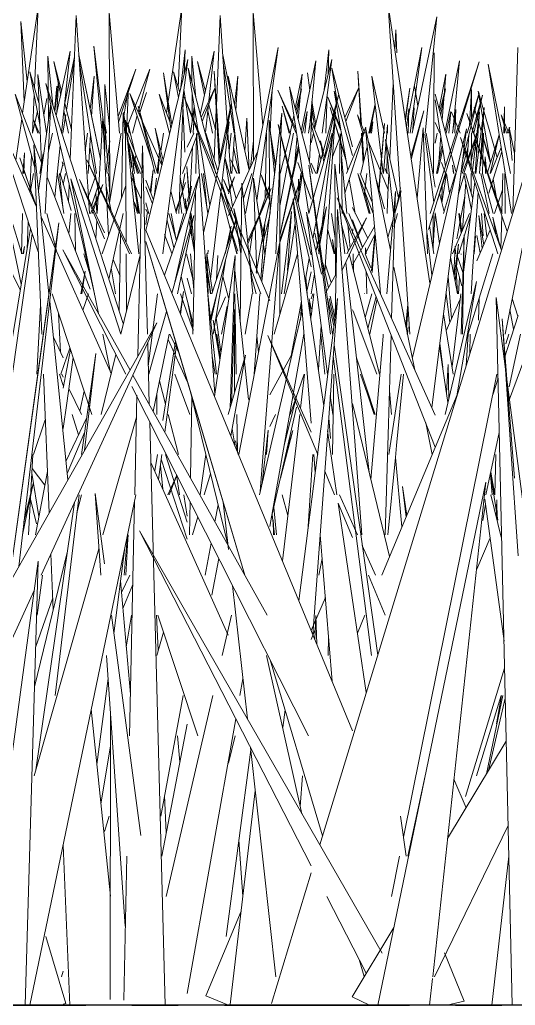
# Model space of a CAD drawing. Header units: millimetres. Extents: x -10020 to 20888, y -4665 to 12339.
# Drawn here: x 2779.8 to 2813.9, y 3048 to 3115.7 of the extents above; entities that cross this region are included whole.
import ezdxf

# ---------------------------------------------------------------- set-up
doc = ezdxf.new("R2010")
doc.units = ezdxf.units.MM
doc.linetypes.add('Grid Line 1_2_', pattern=[22.225, 12.7, -3.175, 3.175, -3.175])
doc.layers.add('G-IMPT', color=8, linetype='Continuous', lineweight=9)

# ---------------------------------------------------------------- blocks, each defined once
blk = doc.blocks.new('Grass Array - 25_dwg-V37-West')
at = {"layer": 'G-IMPT'}
for p, q in [((2807.189, 3109.786), (2806.965, 3111.137)), ((2807.192, 3109.798), (2806.965, 3111.137)), ((2791.993, 3108.334), (2791.128, 3110.386)), ((2791.958, 3108.259), (2791.128, 3110.386)), ((2804.612, 3105.322), (2804.898, 3108.572)), ((2804.623, 3105.295), (2804.898, 3108.572)), ((2794.185, 3103.132), (2793.703, 3104.276)), ((2794.185, 3102.834), (2793.905, 3103.71)), ((2794.185, 3102.833), (2793.905, 3103.71))]:
    blk.add_line(p, q, dxfattribs=at)
blk = doc.blocks.new('Grass Array - 25_dwg-V38-West')
at = {"layer": 'G-IMPT'}
for p, q in [((2780.04, 3109.271), (2781.108, 3116.557)), ((2780.856, 3111.046), (2781.108, 3116.557)), ((2786.702, 3107.901), (2785.986, 3116.187)), ((2786.039, 3103.293), (2785.986, 3116.187)), ((2808.021, 3097.598), (2805.142, 3116.682)), ((2805.956, 3104.396), (2805.142, 3116.682)), ((2783.319, 3106.101), (2783.722, 3115.995)), ((2784.537, 3103.893), (2783.722, 3115.995)), ((2806.791, 3107.901), (2808.482, 3115.907)), ((2807.679, 3107.901), (2808.482, 3115.907)), ((2805.677, 3115.002), (2805.609, 3113.587)), ((2805.677, 3115.002), (2805.732, 3113.419)), ((2782.348, 3109.116), (2783.314, 3113.544)), ((2782.711, 3107.901), (2783.314, 3113.544)), ((2790.878, 3110.876), (2791.204, 3113.635)), ((2791.138, 3111.939), (2791.204, 3113.635)), ((2795.342, 3102.383), (2797.592, 3113.795)), ((2796.137, 3103.271), (2797.592, 3113.795)), ((2800.452, 3059.021), (2817.096, 3113.531)), ((2813.717, 3102.465), (2814.043, 3113.798)), ((2782.111, 3109.854), (2781.778, 3113.194)), ((2781.815, 3108.757), (2781.778, 3113.194)), ((2782.177, 3112.821), (2782.656, 3110.526)), ((2782.177, 3112.821), (2782.712, 3110.784)), ((2782.177, 3112.821), (2782.712, 3110.784)), ((2785.391, 3106.133), (2783.904, 3113.281)), ((2783.904, 3113.28), (2785.391, 3106.131)), ((2788.514, 3101.21), (2791.389, 3112.965)), ((2789.886, 3101.309), (2791.389, 3112.965)), ((2799.181, 3108.054), (2800.179, 3112.884)), ((2799.735, 3108.248), (2800.179, 3112.884)), ((2807.908, 3101.284), (2811.409, 3112.795)), ((2808.033, 3102.383), (2811.409, 3112.795)), ((2808.263, 3105.142), (2808.314, 3113.419)), ((2781.228, 3108.508), (2780.536, 3112.122)), ((2781.167, 3109.999), (2780.536, 3112.122)), ((2785.123, 3105.142), (2783.941, 3112.74)), ((2793.305, 3105.142), (2791.405, 3112.376)), ((2792.894, 3102.948), (2791.405, 3112.376)), ((2793.602, 3106.009), (2793.188, 3112.163)), ((2793.552, 3105.794), (2793.188, 3112.163)), ((2813.543, 3105.142), (2812.026, 3112.648)), ((2813.627, 3102.383), (2812.026, 3112.648)), ((2781.691, 3107.901), (2781.088, 3111.932)), ((2781.334, 3105.9), (2781.088, 3111.932)), ((2784.683, 3109.535), (2784.952, 3111.81)), ((2784.782, 3109.059), (2784.952, 3111.81)), ((2790.294, 3108.487), (2789.727, 3112.045)), ((2790.222, 3108.192), (2789.727, 3112.045)), ((2794.15, 3111.815), (2795.597, 3105.354)), ((2794.15, 3111.815), (2794.937, 3105.142)), ((2794.937, 3105.142), (2794.15, 3111.815)), ((2798.767, 3109.607), (2799.237, 3111.952)), ((2798.978, 3108.815), (2799.237, 3111.952)), ((2781.636, 3111.328), (2786.952, 3094.822)), ((2781.636, 3111.328), (2784.241, 3100.05)), ((2786.973, 3108.929), (2787.314, 3110.986)), ((2787.174, 3108.028), (2787.314, 3110.986)), ((2792.296, 3108.985), (2793.236, 3111.004)), ((2792.369, 3108.705), (2793.236, 3111.004)), ((2797.581, 3110.853), (2798.819, 3107.901)), ((2797.581, 3110.853), (2798.823, 3108.13)), ((2799.959, 3105.142), (2798.374, 3111.077)), ((2799.7, 3102.383), (2798.374, 3111.077)), ((2798.818, 3109.416), (2799.203, 3110.944)), ((2798.877, 3109.193), (2799.203, 3110.944)), ((2802.706, 3106.375), (2801.44, 3110.79)), ((2802.378, 3105.339), (2801.44, 3110.79)), ((2805.499, 3111.291), (2805.255, 3106.183)), ((2806.32, 3108.874), (2806.63, 3110.997)), ((2806.336, 3108.769), (2806.63, 3110.997)), ((2807.189, 3109.786), (2806.965, 3111.137)), ((2807.192, 3109.798), (2806.965, 3111.137)), ((2810.724, 3108.417), (2810.883, 3110.898)), ((2810.873, 3108.925), (2810.883, 3110.898)), ((2777.534, 3110.619), (2780.983, 3102.898)), ((2777.534, 3110.619), (2781.116, 3099.749)), ((2781.116, 3099.749), (2777.534, 3110.619)), ((2781.387, 3105.764), (2779.538, 3110.579)), ((2779.538, 3110.579), (2780.873, 3105.517)), ((2780.712, 3107.901), (2780.834, 3110.567)), ((2790.764, 3102.383), (2791.086, 3110.618)), ((2796.406, 3097.865), (2791.128, 3110.386)), ((2795.489, 3099.205), (2791.128, 3110.386)), ((2800.262, 3105.142), (2801.74, 3110.508)), ((2800.784, 3106.267), (2801.74, 3110.508)), ((2810.269, 3106.092), (2811.387, 3110.682)), ((2810.573, 3107.901), (2811.387, 3110.682)), ((2781.128, 3103.957), (2781.983, 3109.929)), ((2781.593, 3102.383), (2781.983, 3109.929)), ((2782.878, 3109.463), (2783.204, 3107.901)), ((2782.93, 3109.954), (2783.403, 3108.154)), ((2782.93, 3109.954), (2783.403, 3108.154)), ((2789.153, 3105.142), (2787.989, 3109.764)), ((2789.302, 3105.142), (2787.989, 3109.764)), ((2793.59, 3106.18), (2794.373, 3109.921)), ((2794.016, 3107.901), (2794.383, 3109.838)), ((2799.683, 3107.901), (2799.928, 3109.524)), ((2799.734, 3105.984), (2799.928, 3109.524)), ((2802.237, 3106.158), (2801.167, 3109.662)), ((2802.278, 3105.916), (2801.167, 3109.662)), ((2806.406, 3108.303), (2806.557, 3109.575)), ((2806.532, 3107.901), (2806.557, 3109.575)), ((2806.708, 3106.303), (2807.603, 3109.45)), ((2806.739, 3106.095), (2807.603, 3109.45)), ((2806.848, 3108.169), (2806.938, 3109.649)), ((2811.172, 3105.142), (2811.733, 3109.674)), ((2811.417, 3105.142), (2811.733, 3109.674)), ((2813.087, 3107.901), (2813.13, 3109.707)), ((2813.145, 3107.901), (2813.13, 3109.707)), ((2779.57, 3106.062), (2779.986, 3108.901)), ((2781.18, 3107.901), (2780.779, 3108.82)), ((2781.083, 3107.901), (2780.779, 3108.82)), ((2785.555, 3108.94), (2785.171, 3102.383)), ((2785.555, 3108.94), (2785.941, 3100.874)), ((2786.824, 3103.447), (2786.941, 3109.273)), ((2787.067, 3107.901), (2786.941, 3109.273)), ((2787.532, 3105.511), (2786.973, 3109.323)), ((2787.561, 3105.597), (2786.973, 3109.323)), ((2788.028, 3099.624), (2787.097, 3108.788)), ((2787.144, 3100.435), (2787.097, 3108.788)), ((2796.462, 3097.731), (2797.838, 3109.274)), ((2797.838, 3109.274), (2796.542, 3098.402)), ((2797.838, 3109.274), (2797.422, 3099.624)), ((2798.424, 3107.901), (2798.671, 3109.13)), ((2799.254, 3107.901), (2799.58, 3109.383)), ((2799.434, 3107.901), (2799.58, 3109.383)), ((2800.693, 3106.706), (2799.866, 3108.746)), ((2800.453, 3100.285), (2801.534, 3109.365)), ((2800.809, 3098.379), (2801.534, 3109.365)), ((2803.555, 3107.901), (2803.038, 3109.161)), ((2803.403, 3107.901), (2803.038, 3109.161)), ((2813.317, 3101.155), (2810.548, 3109.247)), ((2812.984, 3102.383), (2810.548, 3109.247)), ((2789.697, 3106.045), (2789.144, 3108.257)), ((2789.619, 3105.728), (2789.144, 3108.257)), ((2792.459, 3101.066), (2794.222, 3108.69)), ((2792.951, 3097.876), (2794.222, 3108.69)), ((2799.866, 3099.551), (2797.586, 3108.493)), ((2799.866, 3098.72), (2797.586, 3108.493)), ((2800.531, 3106.117), (2799.866, 3108.482)), ((2802.296, 3105.142), (2803.618, 3108.316)), ((2805.305, 3099.877), (2803.582, 3108.305)), ((2804.575, 3097.473), (2803.582, 3108.305)), ((2804.486, 3103.883), (2804.898, 3108.572)), ((2804.5, 3103.817), (2804.898, 3108.572)), ((2804.836, 3105.142), (2805.106, 3108.473)), ((2805.097, 3107.901), (2805.106, 3108.473)), ((2807.141, 3103.432), (2807.546, 3108.274)), ((2807.843, 3099.624), (2807.546, 3108.274)), ((2808.024, 3097.598), (2810.53, 3108.195)), ((2808.157, 3089.05), (2810.53, 3108.195)), ((2781.814, 3106.665), (2782.084, 3107.901)), ((2784.348, 3106.694), (2784.49, 3107.901)), ((2784.541, 3105.142), (2784.706, 3107.823)), ((2785.755, 3105.142), (2786.022, 3107.375)), ((2786.013, 3103.139), (2786.802, 3107.901)), ((2787.229, 3107.489), (2788.146, 3105.142)), ((2787.23, 3107.484), (2788.035, 3105.142)), ((2788.32, 3105.142), (2787.247, 3107.901)), ((2791.025, 3105.142), (2792.066, 3107.901)), ((2791.345, 3106.944), (2791.791, 3107.901)), ((2791.978, 3107.876), (2791.931, 3105.142)), ((2791.978, 3107.876), (2793.242, 3089.977)), ((2797.711, 3102.925), (2798.636, 3107.901)), ((2797.741, 3105.142), (2798.436, 3107.901)), ((2798.737, 3105.905), (2798.887, 3107.713)), ((2799.707, 3102.383), (2801.3, 3107.901)), ((2799.984, 3100.637), (2801.34, 3107.901)), ((2800.506, 3107.369), (2800.805, 3106.185)), ((2800.506, 3107.369), (2800.725, 3105.909)), ((2800.725, 3105.909), (2800.506, 3107.369)), ((2802.174, 3103.774), (2803.486, 3107.901)), ((2805.855, 3103.467), (2804.971, 3107.466)), ((2805.523, 3102.43), (2804.971, 3107.466)), ((2808.29, 3103.175), (2807.673, 3107.845)), ((2808.387, 3104.207), (2807.749, 3107.901)), ((2812.925, 3099.87), (2810.113, 3107.612)), ((2812.677, 3099.624), (2810.113, 3107.612)), ((2810.222, 3105.142), (2811.188, 3107.713)), ((2810.353, 3105.142), (2811.188, 3107.713)), ((2810.573, 3106.077), (2810.684, 3107.794)), ((2810.854, 3105.571), (2810.867, 3107.901)), ((2811.499, 3105.666), (2811.666, 3107.901)), ((2811.631, 3105.168), (2811.705, 3107.901)), ((2812.77, 3107.781), (2811.947, 3105.142)), ((2811.947, 3105.142), (2812.77, 3107.781)), ((2812.77, 3107.781), (2812.151, 3105.142)), ((2780.807, 3107.107), (2781.353, 3094.106)), ((2780.807, 3107.107), (2781.851, 3096.865)), ((2782.244, 3103.53), (2782.621, 3107.062)), ((2784.652, 3106.94), (2785.26, 3103.912)), ((2785.26, 3103.912), (2784.652, 3106.94)), ((2787.954, 3092.572), (2788.271, 3107.028)), ((2788.554, 3096.4), (2788.271, 3107.028)), ((2797.708, 3100.885), (2799.02, 3106.84)), ((2797.814, 3101.435), (2798.982, 3107.089)), ((2805.151, 3104.01), (2803.774, 3107.368)), ((2811.227, 3106.547), (2811.098, 3107.183)), ((2811.098, 3107.183), (2811.227, 3106.694)), ((2780.871, 3103.15), (2779.859, 3106.212)), ((2780.983, 3102.898), (2779.859, 3106.212)), ((2780.054, 3105.142), (2780.17, 3106.55)), ((2780.128, 3105.142), (2780.17, 3106.55)), ((2780.529, 3103.914), (2780.643, 3106.392)), ((2781.225, 3105.142), (2781.45, 3106.476)), ((2787.53, 3099.624), (2784.46, 3106.074)), ((2787.375, 3099.624), (2784.46, 3106.074)), ((2785.896, 3105.142), (2786.026, 3106.518)), ((2787.939, 3105.142), (2787.528, 3106.616)), ((2787.558, 3105.142), (2787.829, 3106.38)), ((2789.281, 3105.216), (2789.448, 3106.637)), ((2789.351, 3105.142), (2789.448, 3106.637)), ((2794.702, 3103.39), (2793.959, 3106.166)), ((2794.464, 3102.868), (2793.959, 3106.166)), ((2794.185, 3102.257), (2796.18, 3106.634)), ((2797.702, 3095.439), (2797.715, 3106.414)), ((2802.305, 3102.383), (2801.937, 3106.283)), ((2801.987, 3102.383), (2801.937, 3106.283)), ((2805.054, 3105.142), (2805.076, 3106.513)), ((2782.64, 3105.142), (2782.826, 3105.835)), ((2791.313, 3105.614), (2791.462, 3103.638)), ((2791.313, 3105.614), (2791.488, 3103.732)), ((2799.866, 3103.374), (2798.937, 3105.882)), ((2799.866, 3103.392), (2798.937, 3105.882)), ((2801.177, 3094.106), (2799.689, 3105.711)), ((2801.124, 3095.522), (2799.689, 3105.711)), ((2799.866, 3105.845), (2800.187, 3105.142)), ((2802.165, 3099.624), (2801.475, 3105.783)), ((2801.527, 3098.179), (2801.475, 3105.783)), ((2805.092, 3105.142), (2804.933, 3105.481)), ((2805.047, 3105.142), (2804.933, 3105.481)), ((2784.678, 3097.191), (2781.723, 3104.889)), ((2782.881, 3102.383), (2782.447, 3105.142)), ((2782.807, 3102.85), (2782.579, 3105.142)), ((2783.369, 3102.587), (2782.61, 3105.142)), ((2782.826, 3104.39), (2782.982, 3105.142)), ((2786.564, 3094.812), (2783.35, 3104.763)), ((2785.256, 3095.509), (2783.35, 3104.763)), ((2785.664, 3100.651), (2783.951, 3104.712)), ((2785.664, 3101.061), (2783.951, 3104.712)), ((2787.968, 3102.533), (2787.586, 3105.142)), ((2788.067, 3102.383), (2787.632, 3105.142)), ((2789.03, 3103.318), (2788.505, 3104.668)), ((2789.082, 3103.53), (2789.234, 3104.82)), ((2789.781, 3098.142), (2792.135, 3104.94)), ((2790.445, 3097.464), (2792.135, 3104.94)), ((2791.211, 3102.736), (2790.863, 3104.914)), ((2794.588, 3104.912), (2794.185, 3103.748)), ((2794.588, 3104.912), (2794.185, 3103.962)), ((2795.204, 3103.417), (2795.787, 3105.142)), ((2796.677, 3099.624), (2795.91, 3104.81)), ((2796.136, 3098.259), (2795.91, 3104.81)), ((2797.026, 3103.252), (2796.425, 3105.041)), ((2797.026, 3103.522), (2796.425, 3105.041)), ((2797.708, 3100.549), (2799.256, 3105.142)), ((2797.708, 3100.395), (2799.261, 3105.142)), ((2798.959, 3103.109), (2799.266, 3105.142)), ((2798.984, 3104.745), (2798.961, 3103.121)), ((2799.044, 3103.963), (2799.16, 3105.142)), ((2802.886, 3102.383), (2802.481, 3104.74)), ((2803.852, 3102.383), (2803.06, 3105.142)), ((2804.902, 3102.713), (2804.297, 3104.806)), ((2805.205, 3105.142), (2805.11, 3103.164)), ((2808.956, 3102.383), (2809.764, 3105.142)), ((2810.864, 3102.648), (2810.355, 3105.142)), ((2810.957, 3103.4), (2810.468, 3105.142)), ((2810.845, 3103.8), (2810.852, 3105.142)), ((2812.074, 3102.383), (2811.513, 3105.142)), ((2811.637, 3105.142), (2812.366, 3102.383)), ((2812.954, 3102.467), (2813.019, 3105.142)), ((2813.19, 3102.383), (2813.167, 3105.142)), ((2778.458, 3104.555), (2779.998, 3099.624)), ((2778.458, 3104.555), (2779.944, 3097.527)), ((2783.2, 3103.156), (2783.248, 3104.348)), ((2784.711, 3102.383), (2785.555, 3104.387)), ((2784.815, 3102.383), (2785.555, 3104.387)), ((2785.512, 3099.624), (2787.122, 3104.317)), ((2786.134, 3102.555), (2785.779, 3104.266)), ((2785.779, 3104.262), (2786.133, 3102.558)), ((2788.505, 3104.225), (2788.964, 3103.049)), ((2790.565, 3102.566), (2791.22, 3104.517)), ((2790.58, 3102.508), (2791.22, 3104.517)), ((2791.345, 3103.219), (2791.637, 3104.265)), ((2791.398, 3102.81), (2791.637, 3104.265)), ((2794.994, 3094.908), (2795.102, 3104.46)), ((2795.849, 3096.865), (2795.102, 3104.46)), ((2795.494, 3100.474), (2797.121, 3104.099)), ((2795.51, 3100.306), (2797.121, 3104.099)), ((2805.72, 3102.83), (2805.998, 3104.145)), ((2805.956, 3104.396), (2806.637, 3094.106)), ((2810.263, 3101.251), (2810.476, 3104.553)), ((2810.333, 3098.349), (2811.098, 3104.543)), ((2812.449, 3102.383), (2812.992, 3104.002)), ((2784.537, 3103.893), (2784.638, 3102.383)), ((2790.611, 3102.383), (2790.224, 3103.931)), ((2790.968, 3102.383), (2790.812, 3103.6)), ((2791.306, 3102.383), (2791.207, 3103.42)), ((2791.345, 3102.613), (2791.207, 3103.42)), ((2791.91, 3103.945), (2791.793, 3097.148)), ((2794.393, 3100.999), (2793.65, 3103.827)), ((2795.053, 3100.123), (2793.905, 3103.71)), ((2795.053, 3100.122), (2793.905, 3103.71)), ((2797.026, 3103.575), (2797.016, 3103.642)), ((2797.051, 3102.383), (2797.016, 3103.642)), ((2798.616, 3103.386), (2799.866, 3087.979)), ((2798.616, 3103.386), (2800.074, 3093.551)), ((2805.57, 3093.51), (2801.651, 3103.474)), ((2808.387, 3088.539), (2801.651, 3103.474)), ((2805.649, 3103.907), (2805.048, 3096.865)), ((2805.649, 3103.907), (2805.387, 3095.191)), ((2805.604, 3102.42), (2806.034, 3103.933)), ((2810.974, 3098.781), (2811.326, 3103.835)), ((2787.698, 3103.185), (2788.03, 3102.383)), ((2787.698, 3103.185), (2787.937, 3102.383)), ((2787.937, 3102.383), (2787.698, 3103.185)), ((2788.707, 3102.383), (2788.505, 3103.109)), ((2795.06, 3100.748), (2794.544, 3102.724)), ((2795.038, 3099.624), (2794.544, 3102.724)), ((2800.191, 3099.78), (2800.904, 3102.855)), ((2800.455, 3100.272), (2800.904, 3102.855)), ((2801.509, 3095.343), (2801.658, 3102.659)), ((2803.333, 3080.311), (2801.658, 3102.659)), ((2802.706, 3102.804), (2803.742, 3100.677)), ((2805.073, 3102.383), (2805.11, 3103.164)), ((2779.962, 3099.624), (2780.045, 3102.383)), ((2781.31, 3102.166), (2786.143, 3091.347)), ((2781.7, 3102.383), (2782.403, 3099.721)), ((2783.35, 3102.383), (2783.221, 3100.986)), ((2783.634, 3102.383), (2783.671, 3099.814)), ((2785.965, 3097.888), (2786.952, 3102.383)), ((2790.61, 3100.535), (2790.085, 3102.383)), ((2790.564, 3100.698), (2790.247, 3102.383)), ((2790.288, 3096.915), (2791.809, 3102.252)), ((2790.603, 3100.558), (2791.112, 3102.383)), ((2790.689, 3096.865), (2791.809, 3102.252)), ((2791.557, 3102.383), (2791.694, 3100.569)), ((2791.614, 3102.383), (2791.841, 3099.95)), ((2792.943, 3095.192), (2794.719, 3102.029)), ((2793.038, 3096.865), (2794.719, 3102.029)), ((2796.282, 3102.291), (2796.631, 3100.734)), ((2796.556, 3100.438), (2796.989, 3102.156)), ((2798.511, 3102.523), (2797.817, 3096.865)), ((2797.817, 3096.865), (2798.511, 3102.523)), ((2798.511, 3102.523), (2798.24, 3098.468)), ((2800.556, 3094.691), (2799.539, 3102.485)), ((2800.569, 3098.209), (2799.539, 3102.485)), ((2801.253, 3102.383), (2801.51, 3100.663)), ((2801.51, 3100.663), (2801.253, 3102.383)), ((2801.974, 3098.441), (2803.664, 3102.093)), ((2802.316, 3099.624), (2803.664, 3102.093)), ((2803.388, 3100.057), (2802.445, 3102.383)), ((2805.128, 3100.745), (2805.487, 3102.008)), ((2805.547, 3101.461), (2805.784, 3102.383)), ((2808.246, 3102.383), (2808.231, 3100.006)), ((2808.668, 3100.318), (2808.387, 3102.441)), ((2809.577, 3099.624), (2810.741, 3102.383)), ((2810.012, 3099.624), (2810.824, 3102.319)), ((2811.708, 3100.235), (2811.385, 3102.249)), ((2811.593, 3099.971), (2811.385, 3102.249)), ((2812.812, 3100.183), (2812.328, 3102.136)), ((2812.566, 3100.86), (2812.328, 3102.136)), ((2812.893, 3099.957), (2812.949, 3102.232)), ((2777.047, 3080.311), (2780.587, 3101.352)), ((2779.176, 3077.552), (2782.536, 3101.756)), ((2782.536, 3101.756), (2779.776, 3078.145)), ((2780.347, 3099.934), (2780.433, 3101.82)), ((2782.536, 3101.756), (2781.211, 3092.211)), ((2785.142, 3101.89), (2785.07, 3100.666)), ((2789.886, 3101.309), (2789.669, 3099.624)), ((2790.438, 3100.037), (2789.965, 3101.917)), ((2791.837, 3099.732), (2791.459, 3101.949)), ((2794.361, 3101.523), (2793.958, 3099.624)), ((2794.361, 3101.523), (2794.185, 3100.458)), ((2796.083, 3098.336), (2796.682, 3101.64)), ((2796.406, 3097.865), (2796.682, 3101.64)), ((2798.258, 3098.468), (2798.75, 3101.726)), ((2801.93, 3101.724), (2802.414, 3099.804)), ((2802.528, 3100.012), (2802.375, 3101.633)), ((2802.706, 3101.945), (2803.392, 3100.064)), ((2803.392, 3100.064), (2802.706, 3101.945)), ((2802.706, 3098.861), (2804.206, 3101.492)), ((2802.706, 3101.02), (2802.731, 3101.338)), ((2808.293, 3099.624), (2807.986, 3101.54)), ((2814.726, 3101.795), (2813.173, 3094.106)), ((2780.426, 3099.056), (2780.704, 3100.997)), ((2786.72, 3098.296), (2786.773, 3100.955)), ((2788.505, 3101.233), (2802.706, 3066.846)), ((2789.788, 3100.943), (2790.298, 3099.635)), ((2794.78, 3099.624), (2794.389, 3100.999)), ((2794.393, 3100.999), (2794.754, 3099.624)), ((2794.834, 3099.807), (2794.425, 3100.999)), ((2795.832, 3101.063), (2795.633, 3099.624)), ((2800.112, 3101.037), (2800.391, 3099.76)), ((2800.391, 3099.76), (2800.112, 3101.037)), ((2801.432, 3099.624), (2800.998, 3101.248)), ((2801.335, 3100.604), (2801.435, 3099.624)), ((2801.335, 3100.604), (2801.481, 3099.624)), ((2803.563, 3099.624), (2804.253, 3100.979)), ((2804.009, 3098.448), (2804.226, 3100.926)), ((2804.04, 3098.327), (2804.258, 3100.931)), ((2808.156, 3098.153), (2807.822, 3101.022)), ((2810.158, 3094.106), (2810.375, 3100.916)), ((2810.263, 3094.106), (2810.375, 3100.916)), ((2811.048, 3099.624), (2811.137, 3100.822)), ((2811.227, 3099.131), (2812.153, 3101.257)), ((2811.469, 3099.685), (2811.227, 3100.868)), ((2778.278, 3100.379), (2779.878, 3097.133)), ((2780.047, 3099.624), (2780.168, 3100.132)), ((2780.1, 3099.624), (2780.168, 3100.132)), ((2784.977, 3096.865), (2784.241, 3100.05)), ((2788.505, 3100.471), (2790.65, 3093.25)), ((2795.314, 3077.552), (2788.505, 3100.471)), ((2794.9, 3085.829), (2797.685, 3100.329)), ((2796.96, 3090.973), (2797.685, 3100.329)), ((2800.375, 3099.624), (2800.445, 3100.212)), ((2803.646, 3099.624), (2803.584, 3100.029)), ((2803.598, 3099.624), (2803.584, 3100.029)), ((2809.749, 3100.155), (2809.663, 3098.177)), ((2809.677, 3098.101), (2809.968, 3100.278)), ((2809.774, 3099.624), (2809.749, 3100.155)), ((2809.756, 3097.68), (2809.968, 3100.278)), ((2787.124, 3091.347), (2782.803, 3099.896)), ((2787.423, 3091.635), (2782.803, 3099.896)), ((2784.658, 3098.245), (2784.249, 3099.624)), ((2786.777, 3094.106), (2788.107, 3099.545)), ((2787.17, 3095.712), (2787.148, 3099.624)), ((2791.733, 3097.889), (2791.3, 3099.624)), ((2791.803, 3097.148), (2791.568, 3099.624)), ((2792.951, 3096.865), (2792.578, 3099.512)), ((2792.972, 3096.865), (2792.578, 3099.512)), ((2793.077, 3096.986), (2792.7, 3099.644)), ((2792.782, 3096.865), (2792.7, 3099.644)), ((2792.759, 3099.624), (2792.796, 3099.873)), ((2792.765, 3099.624), (2792.796, 3099.873)), ((2793.218, 3089.82), (2794.645, 3099.511)), ((2793.367, 3097.875), (2793.44, 3099.493)), ((2794.337, 3090.296), (2794.645, 3099.511)), ((2798.345, 3097.664), (2798.91, 3099.624)), ((2799.449, 3097.769), (2799.733, 3099.292)), ((2802.46, 3099.624), (2804.547, 3091.347)), ((2802.773, 3098.383), (2802.755, 3099.624)), ((2803.954, 3098.661), (2803.564, 3099.624)), ((2809.908, 3096.865), (2809.438, 3099.384)), ((2809.933, 3099.36), (2810.315, 3098.202)), ((2810.156, 3099.576), (2810.159, 3099.624)), ((2810.649, 3094.125), (2812.344, 3099.624)), ((2780.426, 3099.056), (2776.642, 3072.615)), ((2786.412, 3096.865), (2786.133, 3098.655)), ((2786.748, 3098.084), (2786.261, 3099.238)), ((2793.967, 3099.135), (2793.138, 3094.106)), ((2795.489, 3099.205), (2796.402, 3096.865)), ((2795.778, 3097.999), (2795.639, 3099.184)), ((2795.778, 3097.999), (2795.639, 3099.184)), ((2801.042, 3097.29), (2800.664, 3098.99)), ((2800.84, 3098.853), (2801.24, 3097.654)), ((2802.623, 3095.535), (2802.234, 3099.004)), ((2806.99, 3091.637), (2805.547, 3098.695)), ((2809.811, 3098.837), (2810.217, 3097.415)), ((2810.974, 3098.781), (2810.84, 3096.865)), ((2784.045, 3096.865), (2784.338, 3098.423)), ((2784.12, 3096.865), (2784.338, 3098.423)), ((2786.667, 3095.706), (2786.72, 3098.296)), ((2790.937, 3098.055), (2791.753, 3094.814)), ((2791.652, 3096.865), (2791.345, 3097.945)), ((2794.185, 3096.601), (2793.789, 3098.056)), ((2795.567, 3089.606), (2794.61, 3098.461)), ((2796.075, 3096.865), (2795.713, 3098.25)), ((2798.258, 3098.468), (2798.016, 3096.865)), ((2799.584, 3096.865), (2799.496, 3098.023)), ((2799.556, 3097.045), (2799.866, 3098.382)), ((2800.094, 3098.232), (2799.852, 3096.865)), ((2800.867, 3096.971), (2801.568, 3098.254)), ((2803.69, 3096.865), (2803.638, 3098.422)), ((2809.504, 3095.172), (2809.273, 3098.059)), ((2809.902, 3096.898), (2809.825, 3098.529)), ((2810.054, 3097.988), (2809.981, 3096.865)), ((2796.406, 3097.865), (2797.026, 3096.39)), ((2798.345, 3097.664), (2797.318, 3094.106)), ((2804.63, 3096.865), (2804.575, 3097.473)), ((2808.024, 3097.598), (2806.816, 3092.488)), ((2809.061, 3088.588), (2811.225, 3097.715)), ((2809.86, 3089.858), (2811.225, 3097.715)), ((2784.793, 3088.588), (2782.066, 3096.865)), ((2784.793, 3088.588), (2782.066, 3096.865)), ((2784.181, 3095.741), (2784.566, 3096.865)), ((2789.314, 3096.865), (2788.674, 3091.902)), ((2790.859, 3095.533), (2791.099, 3097.024)), ((2790.883, 3096.865), (2791.745, 3094.36)), ((2790.89, 3095.458), (2791.099, 3097.024)), ((2791.793, 3097.148), (2791.74, 3094.106)), ((2793.358, 3091.347), (2792.762, 3096.865)), ((2793.348, 3096.75), (2792.968, 3094.961)), ((2793.334, 3095.18), (2793.966, 3096.669)), ((2794.707, 3091.347), (2794.611, 3096.865)), ((2795.316, 3094.106), (2795.816, 3096.865)), ((2796.335, 3096.865), (2795.943, 3091.347)), ((2799.017, 3075.78), (2801.661, 3096.542)), ((2799.866, 3095.309), (2800.05, 3096.865)), ((2799.977, 3096.865), (2799.866, 3096.518)), ((2801.017, 3087.726), (2801.661, 3096.542)), ((2801.096, 3096.544), (2801.453, 3094.909)), ((2801.453, 3094.909), (2801.096, 3096.544)), ((2801.496, 3095.243), (2801.171, 3096.707)), ((2803.529, 3096.865), (2803.516, 3096.901)), ((2803.532, 3096.865), (2803.516, 3096.901)), ((2803.564, 3095.246), (2804.024, 3096.865)), ((2804.319, 3096.691), (2803.754, 3094.494)), ((2809.384, 3094.897), (2809.125, 3096.858)), ((2809.533, 3091.881), (2810.149, 3096.865)), ((2811.396, 3096.546), (2811.355, 3095.05)), ((2813.687, 3088.006), (2812.567, 3096.612)), ((2813.673, 3048), (2812.567, 3096.612)), ((2814.052, 3095.342), (2813.666, 3096.546)), ((2781.024, 3091.347), (2781.269, 3096.097)), ((2783.152, 3084.1), (2781.904, 3096.347)), ((2788.554, 3096.4), (2788.615, 3094.106)), ((2791.745, 3094.403), (2791.421, 3096.131)), ((2793.71, 3094.106), (2794.085, 3096.011)), ((2798.485, 3092.608), (2799.186, 3096.362)), ((2799.136, 3095.062), (2799.198, 3096.206)), ((2799.866, 3095.839), (2799.725, 3096.515)), ((2799.845, 3095.128), (2799.747, 3096.269)), ((2801.423, 3094.667), (2800.994, 3096.447)), ((2803.878, 3094.106), (2804.387, 3096.517)), ((2806.501, 3096.156), (2806.358, 3094.728)), ((2806.515, 3095.951), (2806.396, 3094.539)), ((2810.065, 3096.461), (2809.14, 3094.337)), ((2782.512, 3095.512), (2782.646, 3092.853)), ((2789.038, 3092.528), (2789.932, 3095.666)), ((2793.665, 3092.854), (2793.325, 3095.243)), ((2794.392, 3089.381), (2794.601, 3095.783)), ((2794.601, 3095.783), (2794.598, 3090.146)), ((2798.676, 3093.253), (2799.241, 3095.686)), ((2801.124, 3095.522), (2801.323, 3094.106)), ((2802.623, 3095.535), (2803.847, 3084.606)), ((2802.745, 3095.677), (2802.706, 3095.781)), ((2802.745, 3095.677), (2804.361, 3091.347)), ((2809.619, 3091.347), (2808.955, 3095.491)), ((2813.115, 3092.401), (2814.068, 3095.391)), ((2813.764, 3094.437), (2813.512, 3095.786)), ((2781.321, 3077.552), (2789.267, 3094.888)), ((2784.626, 3086.7), (2789.267, 3094.888)), ((2786.564, 3094.812), (2786.792, 3094.106)), ((2793.595, 3092.376), (2793.124, 3095.061)), ((2793.608, 3092.464), (2793.124, 3095.061)), ((2800.556, 3094.691), (2800.356, 3091.649)), ((2800.556, 3094.691), (2800.989, 3091.347)), ((2806.45, 3094.106), (2806.527, 3094.613)), ((2806.478, 3094.106), (2806.527, 3094.613)), ((2813.554, 3086.513), (2812.972, 3095.161)), ((2813.826, 3084.204), (2812.972, 3095.161)), ((2782.826, 3092.471), (2782.153, 3093.898)), ((2786.088, 3091.471), (2785.545, 3094.106)), ((2789.011, 3088.795), (2790.116, 3094.106)), ((2790.794, 3092.766), (2790.156, 3094.106)), ((2793.589, 3092.334), (2793.339, 3094.106)), ((2793.592, 3092.712), (2793.384, 3094.106)), ((2796.131, 3093.997), (2796.245, 3092.835)), ((2799.866, 3087.372), (2796.88, 3094.018)), ((2800.316, 3085.829), (2796.88, 3094.018)), ((2799.364, 3094.106), (2797.026, 3080.899)), ((2800.788, 3091.347), (2800.533, 3094.106)), ((2803.963, 3084.125), (2804.801, 3093.964)), ((2804.813, 3094.106), (2804.801, 3093.964)), ((2805.353, 3094.06), (2804.941, 3080.311)), ((2810.648, 3094.106), (2810.495, 3091.913)), ((2810.756, 3092.766), (2810.784, 3094.106)), ((2813.235, 3093.431), (2813.438, 3094.106)), ((2813.457, 3090.485), (2814.239, 3094.106)), ((2788.631, 3093.501), (2788.744, 3089.274)), ((2789.67, 3088.158), (2790.547, 3093.598)), ((2789.811, 3087.366), (2790.612, 3093.377)), ((2790.038, 3093.732), (2791.345, 3090.84)), ((2795.314, 3077.552), (2790.65, 3093.25)), ((2796.313, 3083.07), (2798.676, 3093.253)), ((2800.723, 3089.176), (2800.074, 3093.551)), ((2801.429, 3093.358), (2804.43, 3072.048)), ((2805.57, 3093.51), (2808.387, 3086.345)), ((2809.256, 3089.41), (2808.677, 3093.249)), ((2808.702, 3093.453), (2808.892, 3091.825)), ((2782.674, 3091.347), (2783.291, 3093.147)), ((2782.826, 3090.389), (2783.325, 3093.042)), ((2783.068, 3089.35), (2783.507, 3092.489)), ((2784.078, 3085.829), (2785.079, 3092.769)), ((2784.284, 3086.097), (2785.079, 3092.769)), ((2785.428, 3088.588), (2786.436, 3092.709)), ((2789.038, 3092.528), (2788.701, 3091.347)), ((2793.27, 3091.347), (2793.057, 3092.592)), ((2794.157, 3088.588), (2795.36, 3092.648)), ((2794.34, 3087.105), (2795.36, 3092.648)), ((2797.026, 3089.937), (2798.557, 3092.74)), ((2804.008, 3072.034), (2801.372, 3092.586)), ((2802.965, 3092.482), (2804.263, 3088.588)), ((2813.476, 3089.629), (2814.773, 3093.096)), ((2779.176, 3077.552), (2781.211, 3092.211)), ((2809.156, 3090.073), (2809.271, 3092.021)), ((2809.316, 3089.662), (2809.271, 3092.021)), ((2781.468, 3091.347), (2781.868, 3081.835)), ((2782.583, 3091.347), (2782.826, 3090.568)), ((2782.729, 3091.347), (2782.826, 3091.15)), ((2796.842, 3074.793), (2787.617, 3091.288)), ((2790.498, 3091.347), (2791.531, 3088.588)), ((2798.417, 3088.588), (2799.383, 3091.347)), ((2799.124, 3089.023), (2799.399, 3091.347)), ((2801.427, 3091.347), (2801.315, 3085.829)), ((2803.696, 3090.053), (2803.257, 3091.347)), ((2805.19, 3085.829), (2806.03, 3091.347)), ((2805.726, 3086.442), (2806.207, 3091.347)), ((2812.616, 3091.347), (2806.191, 3059.539)), ((2787.55, 3090.505), (2799.676, 3066.516)), ((2789.854, 3089.297), (2789.446, 3090.883)), ((2796.96, 3090.973), (2796.365, 3083.293)), ((2812.332, 3089.942), (2812.693, 3091.075)), ((2783.211, 3090.37), (2784.089, 3088.588)), ((2784.271, 3090.173), (2783.974, 3088.821)), ((2787.746, 3083.07), (2787.896, 3089.9)), ((2789.26, 3088.588), (2789.262, 3089.998)), ((2791.666, 3089.768), (2791.57, 3084.22)), ((2794.185, 3079.457), (2791.578, 3090.128)), ((2794.337, 3090.296), (2794.296, 3089.058)), ((2798.014, 3086.481), (2798.846, 3089.814)), ((2801.176, 3089.897), (2801.345, 3088.588)), ((2804.192, 3088.588), (2803.696, 3090.053)), ((2809.89, 3089.931), (2804.71, 3077.552)), ((2805.384, 3088.588), (2805.237, 3090.199)), ((2783.068, 3089.35), (2782.826, 3087.623)), ((2798.863, 3089.09), (2797.122, 3081.443)), ((2802.706, 3089.339), (2805.241, 3078.82)), ((2783.445, 3088.588), (2783.882, 3087.188)), ((2790.746, 3085.829), (2790.036, 3088.588)), ((2794.8, 3085.991), (2794.755, 3088.588)), ((2797.413, 3088.588), (2797.026, 3087.753)), ((2797.885, 3078.52), (2799.073, 3088.588)), ((2780.781, 3085.829), (2781.6, 3088.217)), ((2784.447, 3088.383), (2783.011, 3085.344)), ((2787.863, 3088.407), (2785.555, 3080.311)), ((2788.775, 3088.081), (2789.842, 3048)), ((2801.197, 3086.921), (2801.064, 3088.36)), ((2808.176, 3085.835), (2807.73, 3088.015)), ((2813.687, 3088.006), (2818.895, 3048)), ((2784.304, 3087.392), (2783.109, 3084.526)), ((2794.651, 3086.351), (2794.431, 3087.603)), ((2796.912, 3087.506), (2796.505, 3083.896)), ((2796.505, 3083.896), (2796.912, 3087.506)), ((2796.913, 3087.509), (2796.785, 3085.829)), ((2797.749, 3084.197), (2798.592, 3087.482)), ((2798.17, 3086.047), (2798.592, 3087.482)), ((2801.017, 3087.726), (2799.975, 3073.459)), ((2801.629, 3083.07), (2800.979, 3087.451)), ((2812.778, 3087.337), (2811.857, 3083.07)), ((2784.626, 3086.7), (2767.674, 3056.794)), ((2794.667, 3086.773), (2794.843, 3085.829)), ((2805.726, 3086.442), (2805.653, 3085.633)), ((2813.554, 3086.513), (2814.068, 3078.876)), ((2780.455, 3080.311), (2780.739, 3085.829)), ((2789.295, 3085.829), (2789.113, 3084.7)), ((2789.376, 3084.11), (2789.606, 3085.829)), ((2789.849, 3085.829), (2791.345, 3081.183)), ((2792.225, 3083.07), (2792.63, 3085.822)), ((2799.973, 3085.829), (2799.628, 3080.578)), ((2800.041, 3085.829), (2800.14, 3084.601)), ((2812.483, 3083.07), (2812.55, 3085.829)), ((2788.85, 3085.289), (2794.149, 3073.426)), ((2789.505, 3085.076), (2789.67, 3083.453)), ((2789.565, 3085.521), (2791.345, 3080.007)), ((2805.131, 3080.311), (2805.653, 3085.633)), ((2805.653, 3085.633), (2806.092, 3080.854)), ((2781.166, 3081.564), (2780.673, 3084.541)), ((2780.689, 3084.863), (2781.575, 3083.735)), ((2780.93, 3080.311), (2781.749, 3084.663)), ((2790.004, 3083.07), (2790.633, 3084.406)), ((2790.111, 3083.07), (2790.644, 3084.383)), ((2790.817, 3083.07), (2790.617, 3084.437)), ((2792.949, 3084.514), (2792.521, 3083.07)), ((2801.473, 3083.07), (2800.795, 3084.687)), ((2812.187, 3084.474), (2812.671, 3081.314)), ((2812.187, 3084.474), (2812.286, 3083.07)), ((2812.192, 3084.621), (2812.481, 3083.07)), ((2780.043, 3080.311), (2780.764, 3083.842)), ((2780.134, 3081.208), (2780.764, 3083.842)), ((2804.438, 3048), (2811.867, 3083.922)), ((2811.177, 3077.521), (2811.867, 3083.922)), ((2780.532, 3048.013), (2787.821, 3083.07)), ((2783.923, 3083.07), (2782.279, 3069.275)), ((2783.776, 3081.832), (2784.079, 3083.07)), ((2785.664, 3078.332), (2785.021, 3083.152)), ((2785.412, 3077.552), (2785.021, 3083.152)), ((2791.112, 3083.07), (2791.345, 3081.588)), ((2797.868, 3083.07), (2798.254, 3081.65)), ((2803.039, 3080.311), (2801.799, 3083.07)), ((2806.423, 3081.644), (2806.135, 3083.63)), ((2806.373, 3081.525), (2806.135, 3083.63)), ((2812.908, 3080.165), (2812.195, 3083.07)), ((2780.994, 3081.076), (2780.581, 3082.755)), ((2780.955, 3064.173), (2783.602, 3082.529)), ((2787.383, 3066.516), (2787.737, 3082.665)), ((2791.542, 3082.608), (2791.502, 3080.311)), ((2793.254, 3081.208), (2793.47, 3082.382)), ((2794.185, 3079.318), (2793.826, 3082.559)), ((2802.706, 3080.13), (2801.714, 3082.497)), ((2803.645, 3069.477), (2801.714, 3082.497)), ((2811.656, 3081.29), (2811.84, 3082.419)), ((2813.104, 3073.02), (2811.792, 3082.772)), ((2812.569, 3081.544), (2812.601, 3082.724)), ((2812.636, 3081.273), (2812.601, 3082.724)), ((2797.347, 3080.311), (2797.181, 3081.703)), ((2797.292, 3082.191), (2797.477, 3080.311)), ((2792.073, 3081.557), (2791.704, 3080.311)), ((2797.273, 3080.311), (2797.254, 3081.333)), ((2797.316, 3080.311), (2797.254, 3081.333)), ((2787.273, 3080.009), (2787.291, 3080.311)), ((2788.06, 3080.587), (2799.866, 3057.568)), ((2788.06, 3080.587), (2791.343, 3074.873)), ((2800.489, 3080.311), (2801.306, 3070.236)), ((2787.017, 3077.552), (2787.224, 3080.009)), ((2787.017, 3077.552), (2787.224, 3080.009)), ((2787.273, 3080.009), (2787.124, 3077.552)), ((2792.582, 3077.552), (2792.986, 3079.751)), ((2811.227, 3077.967), (2812.151, 3080.108)), ((2785.285, 3079.365), (2780.836, 3063.757)), ((2780.853, 3069.881), (2783.108, 3079.099)), ((2781.987, 3079.005), (2782.148, 3075.174)), ((2787.069, 3079.451), (2786.306, 3073.531)), ((2804.279, 3077.552), (2803.37, 3079.574)), ((2776.983, 3048), (2781.104, 3078.511)), ((2780.945, 3073.039), (2781.104, 3078.511)), ((2793.044, 3076.165), (2793.527, 3078.681)), ((2800.383, 3077.552), (2800.621, 3078.681)), ((2781.417, 3077.552), (2781.031, 3074.793)), ((2787.445, 3069.373), (2786.772, 3077.148)), ((2786.841, 3076.354), (2787.405, 3077.552)), ((2787.611, 3076.913), (2786.936, 3075.251)), ((2804.945, 3074.793), (2803.787, 3077.552)), ((2811.177, 3077.521), (2808.207, 3049.962)), ((2767.776, 3048), (2780.83, 3076.481)), ((2795.476, 3067.681), (2794.461, 3076.833)), ((2782.113, 3075.994), (2780.932, 3072.583)), ((2799.866, 3073.735), (2800.838, 3076.009)), ((2804.731, 3051.575), (2791.343, 3074.873)), ((2786.137, 3074.793), (2788.158, 3059.66)), ((2787.517, 3074.793), (2787.165, 3072.609)), ((2789.248, 3074.793), (2789.354, 3072.382)), ((2792.065, 3066.516), (2789.338, 3074.793)), ((2792.065, 3066.516), (2789.338, 3074.793)), ((2793.752, 3072.034), (2794.392, 3074.793)), ((2800.106, 3073.143), (2800.189, 3074.774)), ((2800.246, 3072.804), (2800.189, 3074.774)), ((2803.556, 3074.793), (2803.039, 3073.558)), ((2789.723, 3073.626), (2789.251, 3072.034)), ((2800.152, 3073.856), (2799.866, 3073.117)), ((2780.945, 3073.039), (2780.218, 3048)), ((2801.059, 3073.287), (2801.033, 3072.034)), ((2787.096, 3053.424), (2785.797, 3072.034)), ((2796.801, 3072.034), (2799.227, 3061.152)), ((2800.638, 3059.629), (2797.047, 3071.718)), ((2800.638, 3059.629), (2797.047, 3071.718)), ((2813.146, 3071.156), (2810.452, 3062.342)), ((2785.908, 3070.444), (2785.146, 3064.537)), ((2795.172, 3070.424), (2794.968, 3069.275)), ((2789.535, 3060.998), (2791.058, 3069.275)), ((2789.911, 3055.48), (2793.112, 3069.275)), ((2811.214, 3063.757), (2812.901, 3069.275)), ((2811.904, 3063.891), (2813.02, 3069.275)), ((2812.042, 3064.119), (2813.193, 3069.093)), ((2812.59, 3067.329), (2812.931, 3069.275)), ((2786.069, 3055.487), (2784.759, 3068.34)), ((2797.907, 3067.072), (2798.063, 3068.296)), ((2786.074, 3068.062), (2786.066, 3048.404)), ((2794.684, 3067.671), (2791.345, 3048.808)), ((2789.601, 3058.239), (2791.345, 3067.321)), ((2790.845, 3064.716), (2790.671, 3066.516)), ((2794.185, 3064.634), (2794.649, 3066.516)), ((2813.26, 3066.14), (2809.23, 3059.457)), ((2786.073, 3065.831), (2785.425, 3061.806)), ((2795.712, 3065.55), (2794.02, 3052.721)), ((2797.44, 3049.962), (2795.695, 3065.7)), ((2799.267, 3063.757), (2799.114, 3061.662)), ((2807.688, 3063.757), (2806.496, 3058.239)), ((2809.669, 3063.533), (2810.498, 3061.559)), ((2794.289, 3048.045), (2796.023, 3062.742)), ((2789.794, 3062.407), (2789.908, 3059.836)), ((2785.98, 3060.998), (2785.664, 3059.932)), ((2805.986, 3060.998), (2806.374, 3058.239)), ((2808.327, 3049.962), (2813.392, 3060.34)), ((2794.898, 3059.374), (2795.16, 3055.48)), ((2782.826, 3059.008), (2783.289, 3048)), ((2786.984, 3048.354), (2787.201, 3058.239)), ((2805.929, 3058.239), (2805.372, 3055.48)), ((2813.433, 3058.239), (2812.266, 3048)), ((2797.126, 3048.128), (2799.866, 3057.101)), ((2800.937, 3055.48), (2803.646, 3050.198)), ((2795.045, 3054.454), (2792.614, 3048.643)), ((2805.547, 3053.349), (2802.669, 3048.578)), ((2781.633, 3052.721), (2783.021, 3048.118)), ((2809.006, 3051.592), (2810.377, 3048.273)), ((2803.508, 3049.969), (2803.156, 3051.155)), ((2803.508, 3049.969), (2803.156, 3051.155)), ((2782.826, 3050.355), (2782.71, 3049.962)), ((2808.194, 3049.845), (2807.995, 3048)), ((2794.175, 3048), (2792.614, 3048.643)), ((2803.859, 3048), (2802.669, 3048.578)), ((2782.826, 3048.074), (2783.021, 3048.118)), ((2809.166, 3048), (2810.377, 3048.273))]:
    blk.add_line(p, q, dxfattribs=at)
blk = doc.blocks.new('Grass Array - Grass Array-V40-West')
for name in ['Grass Array - 25_dwg-V38-West', 'Grass Array - 25_dwg-V37-West', 'Grass Array - 25_dwg-V37-West', 'Grass Array - 25_dwg-V37-West', 'Grass Array - 25_dwg-V37-West', 'Grass Array - 25_dwg-V37-West', 'Grass Array - 25_dwg-V37-West', 'Grass Array - 25_dwg-V37-West', 'Grass Array - 25_dwg-V37-West', 'Grass Array - 25_dwg-V37-West']:
    blk.add_blockref(name, (0, 0))
blk = doc.blocks.new('Grass Array - 25_dwg-V33-West')
at = {"layer": 'G-IMPT'}
for p, q in [((2360.329, 3109.186), (2360.833, 3110.688)), ((2360.332, 3109.181), (2360.833, 3110.688)), ((2373.84, 3109.065), (2373.283, 3110.386)), ((2373.84, 3108.959), (2373.283, 3110.386))]:
    blk.add_line(p, q, dxfattribs=at)
blk = doc.blocks.new('Grass Array - 25_dwg-V44-West')
at = {"layer": 'G-IMPT'}
for p, q in [((2789.919, 3109.271), (2790.988, 3116.557)), ((2790.735, 3111.046), (2790.988, 3116.557)), ((2796.535, 3108.435), (2795.866, 3116.187)), ((2795.907, 3106.034), (2795.866, 3116.187)), ((2780.157, 3110.066), (2779.909, 3115.587)), ((2780.359, 3111.446), (2779.909, 3115.587)), ((2793.348, 3109.781), (2793.601, 3115.995)), ((2794.122, 3108.258), (2793.601, 3115.995)), ((2784.934, 3113.874), (2785.495, 3107.909)), ((2784.934, 3113.874), (2785.664, 3108.089)), ((2792.243, 3109.185), (2793.193, 3113.544)), ((2792.828, 3110.128), (2793.193, 3113.544)), ((2800.757, 3110.876), (2801.084, 3113.635)), ((2801.017, 3111.939), (2801.084, 3113.635)), ((2806.55, 3109.122), (2807.471, 3113.795)), ((2806.657, 3107.901), (2807.471, 3113.795)), ((2783.606, 3113.156), (2782.932, 3109.971)), ((2783.596, 3112.912), (2783.053, 3109.486)), ((2791.943, 3110.329), (2791.658, 3113.194)), ((2791.673, 3111.356), (2791.658, 3113.194)), ((2792.056, 3112.821), (2792.535, 3110.526)), ((2792.056, 3112.821), (2792.591, 3110.784)), ((2792.056, 3112.821), (2792.591, 3110.784)), ((2794.231, 3111.129), (2793.784, 3113.281)), ((2793.784, 3113.28), (2794.231, 3111.127)), ((2800.097, 3108.176), (2801.268, 3112.965)), ((2800.615, 3107.901), (2801.268, 3112.965)), ((2809.06, 3108.054), (2810.058, 3112.884)), ((2809.614, 3108.248), (2810.058, 3112.884)), ((2786.602, 3109.061), (2787.808, 3112.297)), ((2786.636, 3108.663), (2787.808, 3112.297)), ((2787.185, 3108.253), (2788.777, 3112.304)), ((2787.976, 3109.359), (2788.777, 3112.304)), ((2790.752, 3110.362), (2790.416, 3112.122)), ((2790.836, 3110.706), (2790.416, 3112.122)), ((2794.573, 3107.901), (2793.82, 3112.74)), ((2802.706, 3106.961), (2801.284, 3112.376)), ((2801.651, 3110.055), (2801.284, 3112.376)), ((2803.314, 3108.487), (2803.067, 3112.163)), ((2803.271, 3108.592), (2803.067, 3112.163)), ((2794.596, 3109.822), (2794.831, 3111.81)), ((2794.684, 3109.43), (2794.831, 3111.81)), ((2799.759, 3110.852), (2799.606, 3112.045)), ((2804.029, 3111.815), (2804.906, 3107.901)), ((2804.029, 3111.815), (2804.816, 3105.142)), ((2804.816, 3105.142), (2804.029, 3111.815)), ((2808.646, 3109.607), (2809.117, 3111.952)), ((2808.857, 3108.815), (2809.117, 3111.952)), ((2782.242, 3109.445), (2782.39, 3111.134)), ((2782.248, 3109.428), (2782.507, 3111.407)), ((2782.386, 3109.289), (2782.507, 3111.407)), ((2786.018, 3108.353), (2785.689, 3111.251)), ((2785.698, 3106.636), (2785.689, 3111.251)), ((2791.57, 3107.901), (2791.122, 3110.896)), ((2797.054, 3108.028), (2797.187, 3110.867)), ((2802.175, 3108.985), (2803.115, 3111.004)), ((2802.248, 3108.705), (2803.115, 3111.004)), ((2808.697, 3109.416), (2809.082, 3110.944)), ((2808.756, 3109.193), (2809.082, 3110.944)), ((2812.628, 3106.229), (2811.319, 3110.79)), ((2812.169, 3105.852), (2811.319, 3110.79)), ((2781.501, 3109.168), (2781.7, 3110.298)), ((2787.413, 3110.619), (2789.612, 3105.698)), ((2787.413, 3110.619), (2788.942, 3105.979)), ((2788.942, 3105.979), (2787.413, 3110.619)), ((2788.053, 3109.186), (2788.557, 3110.688)), ((2788.056, 3109.181), (2788.557, 3110.688)), ((2790.165, 3108.63), (2789.417, 3110.579)), ((2789.417, 3110.579), (2790.124, 3107.901)), ((2791.694, 3108.757), (2791.679, 3110.642)), ((2800.173, 3108.487), (2799.914, 3110.114)), ((2800.859, 3107.901), (2800.966, 3110.618)), ((2801.856, 3108.373), (2801.007, 3110.386)), ((2801.905, 3108.083), (2801.007, 3110.386)), ((2809.803, 3105.274), (2808.387, 3110.576)), ((2809.085, 3105.626), (2808.387, 3110.199)), ((2810.901, 3107.901), (2811.619, 3110.508)), ((2811.032, 3107.901), (2811.619, 3110.508)), ((2780.725, 3107.901), (2781.054, 3109.415)), ((2791.185, 3106.6), (2791.054, 3109.801)), ((2791.572, 3107.901), (2791.828, 3109.694)), ((2791.757, 3107.901), (2791.845, 3109.592)), ((2792.597, 3107.968), (2792.797, 3109.841)), ((2792.757, 3109.463), (2793.083, 3107.901)), ((2792.809, 3109.954), (2793.282, 3108.154)), ((2792.809, 3109.954), (2793.282, 3108.154)), ((2793.199, 3106.101), (2793.338, 3109.536)), ((2798.338, 3107.901), (2797.869, 3109.764)), ((2798.398, 3107.901), (2797.869, 3109.764)), ((2800.101, 3108.192), (2799.888, 3109.848)), ((2803.83, 3107.901), (2804.253, 3109.921)), ((2803.895, 3107.901), (2804.262, 3109.838)), ((2809.562, 3107.901), (2809.807, 3109.524)), ((2809.718, 3107.901), (2809.807, 3109.524)), ((2811.534, 3108.065), (2811.046, 3109.662)), ((2811.53, 3108.032), (2811.046, 3109.662)), ((2783.004, 3109.179), (2782.801, 3107.901)), ((2787.58, 3107.901), (2787.91, 3109.113)), ((2795.435, 3108.94), (2795.302, 3106.672)), ((2795.435, 3108.94), (2795.605, 3105.373)), ((2797.346, 3105.149), (2796.976, 3108.788)), ((2797.005, 3103.574), (2796.976, 3108.788)), ((2809.133, 3107.901), (2809.46, 3109.383)), ((2809.313, 3107.901), (2809.46, 3109.383)), ((2810.088, 3107.901), (2809.504, 3109.342)), ((2810.911, 3105.142), (2811.413, 3109.365)), ((2811.134, 3105.142), (2811.413, 3109.365)), ((2813.434, 3107.901), (2812.918, 3109.161)), ((2813.282, 3107.901), (2812.918, 3109.161)), ((2785.795, 3107.901), (2785.687, 3108.512)), ((2785.865, 3106.06), (2785.687, 3108.512)), ((2787.755, 3106.596), (2787.257, 3108.613)), ((2787.355, 3107.901), (2787.257, 3108.613)), ((2803.919, 3107.901), (2804.101, 3108.69)), ((2804.008, 3107.901), (2804.101, 3108.69)), ((2808.387, 3108.643), (2808.698, 3107.901)), ((2813.324, 3107.901), (2813.497, 3108.316)), ((2813.83, 3106.503), (2813.461, 3108.305)), ((2813.67, 3106.027), (2813.461, 3108.305)), ((2789.539, 3106.676), (2789.719, 3107.901)), ((2792.619, 3107.901), (2793.426, 3105.395)), ((2794.332, 3105.142), (2794.146, 3107.901)), ((2794.227, 3106.694), (2794.37, 3107.901)), ((2794.42, 3105.142), (2794.585, 3107.823)), ((2795.682, 3105.541), (2795.901, 3107.375)), ((2796.703, 3103.447), (2796.793, 3107.901)), ((2797.399, 3105.593), (2797.061, 3107.901)), ((2797.417, 3105.744), (2797.077, 3107.901)), ((2799.866, 3107.231), (2800.03, 3107.901)), ((2801.33, 3106.269), (2801.939, 3107.886)), ((2801.857, 3107.876), (2801.81, 3105.142)), ((2801.857, 3107.876), (2801.97, 3106.283)), ((2803.431, 3105.794), (2803.311, 3107.901)), ((2803.481, 3106.009), (2803.354, 3107.901)), ((2808.387, 3107.21), (2808.516, 3107.901)), ((2808.617, 3105.905), (2808.766, 3107.713)), ((2810.856, 3105.956), (2811.22, 3107.901)), ((2812.158, 3105.916), (2811.601, 3107.791)), ((2812.116, 3106.158), (2811.604, 3107.834)), ((2791.554, 3103.969), (2791.708, 3106.954)), ((2794.531, 3106.94), (2794.892, 3105.142)), ((2794.892, 3105.142), (2794.531, 3106.94)), ((2803.281, 3105.142), (2803.689, 3106.909)), ((2808.459, 3105.142), (2808.861, 3107.089)), ((2808.525, 3105.142), (2808.899, 3106.84)), ((2810.16, 3105.209), (2810.627, 3106.904)), ((2812.175, 3105.142), (2812.918, 3106.927)), ((2787.735, 3105.142), (2787.535, 3106.591)), ((2794.783, 3105.142), (2794.339, 3106.074)), ((2794.76, 3105.142), (2794.339, 3106.074)), ((2800.26, 3105.142), (2800.431, 3106.471)), ((2811.924, 3105.142), (2811.816, 3106.283)), ((2811.831, 3105.142), (2811.816, 3106.283)), ((2812.053, 3103.774), (2812.963, 3106.638)), ((2782.826, 3105.698), (2782.769, 3105.935)), ((2782.826, 3105.674), (2782.769, 3105.935)), ((2788.81, 3103.884), (2789.013, 3105.386)), ((2788.841, 3103.804), (2789.013, 3105.386)), ((2809.09, 3105.142), (2808.816, 3105.882)), ((2809.092, 3105.142), (2808.816, 3105.882)), ((2809.641, 3105.142), (2809.568, 3105.711)), ((2809.649, 3105.142), (2809.568, 3105.711)), ((2780.565, 3103.835), (2780.794, 3105.142)), ((2784.586, 3103.652), (2785.058, 3104.919)), ((2786.037, 3103.681), (2785.931, 3105.142)), ((2787.504, 3104.899), (2788.191, 3103.373)), ((2791.011, 3103.986), (2791.177, 3105.142)), ((2792.76, 3102.383), (2792.326, 3105.142)), ((2792.687, 3102.85), (2792.459, 3105.142)), ((2794.185, 3103.87), (2793.83, 3104.712)), ((2794.185, 3103.955), (2793.83, 3104.712)), ((2804.123, 3102.397), (2803.081, 3105.071)), ((2804.054, 3103.158), (2803.217, 3105.142)), ((2803.503, 3103.599), (2803.684, 3105.142)), ((2808.542, 3103.313), (2809.14, 3105.142)), ((2808.579, 3103.491), (2809.136, 3105.142)), ((2808.838, 3103.109), (2809.145, 3105.142)), ((2809.366, 3103.782), (2809.158, 3105.142)), ((2809.978, 3103.739), (2810.383, 3105.142)), ((2812.559, 3103.58), (2812.36, 3104.74)), ((2784.781, 3102.909), (2785.2, 3104.21)), ((2793.725, 3104.465), (2794.185, 3103.037)), ((2796.338, 3102.383), (2797.001, 3104.317)), ((2808.859, 3104.41), (2808.84, 3103.121)), ((2785.15, 3102.383), (2785.078, 3103.831)), ((2803.909, 3102.383), (2803.53, 3103.827)), ((2808.992, 3102.506), (2808.667, 3103.78)), ((2809.863, 3100.637), (2810.413, 3103.582)), ((2788.505, 3102.677), (2788.637, 3102.383)), ((2796.549, 3101.099), (2797.026, 3103.27)), ((2788.505, 3101.635), (2788.606, 3102.383)), ((2808.38, 3102.383), (2808.232, 3100.16)), ((2810.169, 3101.028), (2809.995, 3102.383)), ((2810.213, 3101.132), (2810.037, 3102.383)), ((2811.673, 3100.849), (2811.558, 3102.383)), ((2811.914, 3100.786), (2811.735, 3102.383))]:
    blk.add_line(p, q, dxfattribs=at)
blk = doc.blocks.new('Grass Array - Grass Array-V49-West')
for name, p in [('Grass Array - 25_dwg-V44-West', (0, 0)), ('Grass Array - 25_dwg-V33-West', (427.724, 0)), ('Grass Array - 25_dwg-V33-West', (427.724, 0)), ('Grass Array - 25_dwg-V33-West', (427.724, 0))]:
    blk.add_blockref(name, p)

msp = doc.modelspace()

# ---------------------------------------------------------------- linework, layer by layer
msp.add_line((4710.823, 3048), (-7496.271, 3048))
at = {"linetype": 'Grid Line 1_2_'}
msp.add_line((-7496.271, 3048), (19186.713, 3048), dxfattribs=at)

# ---------------------------------------------------------------- block references
for name in ['Grass Array - Grass Array-V49-West', 'Grass Array - Grass Array-V40-West']:
    msp.add_blockref(name, (0, 0))

doc.saveas('drawing.dxf')
